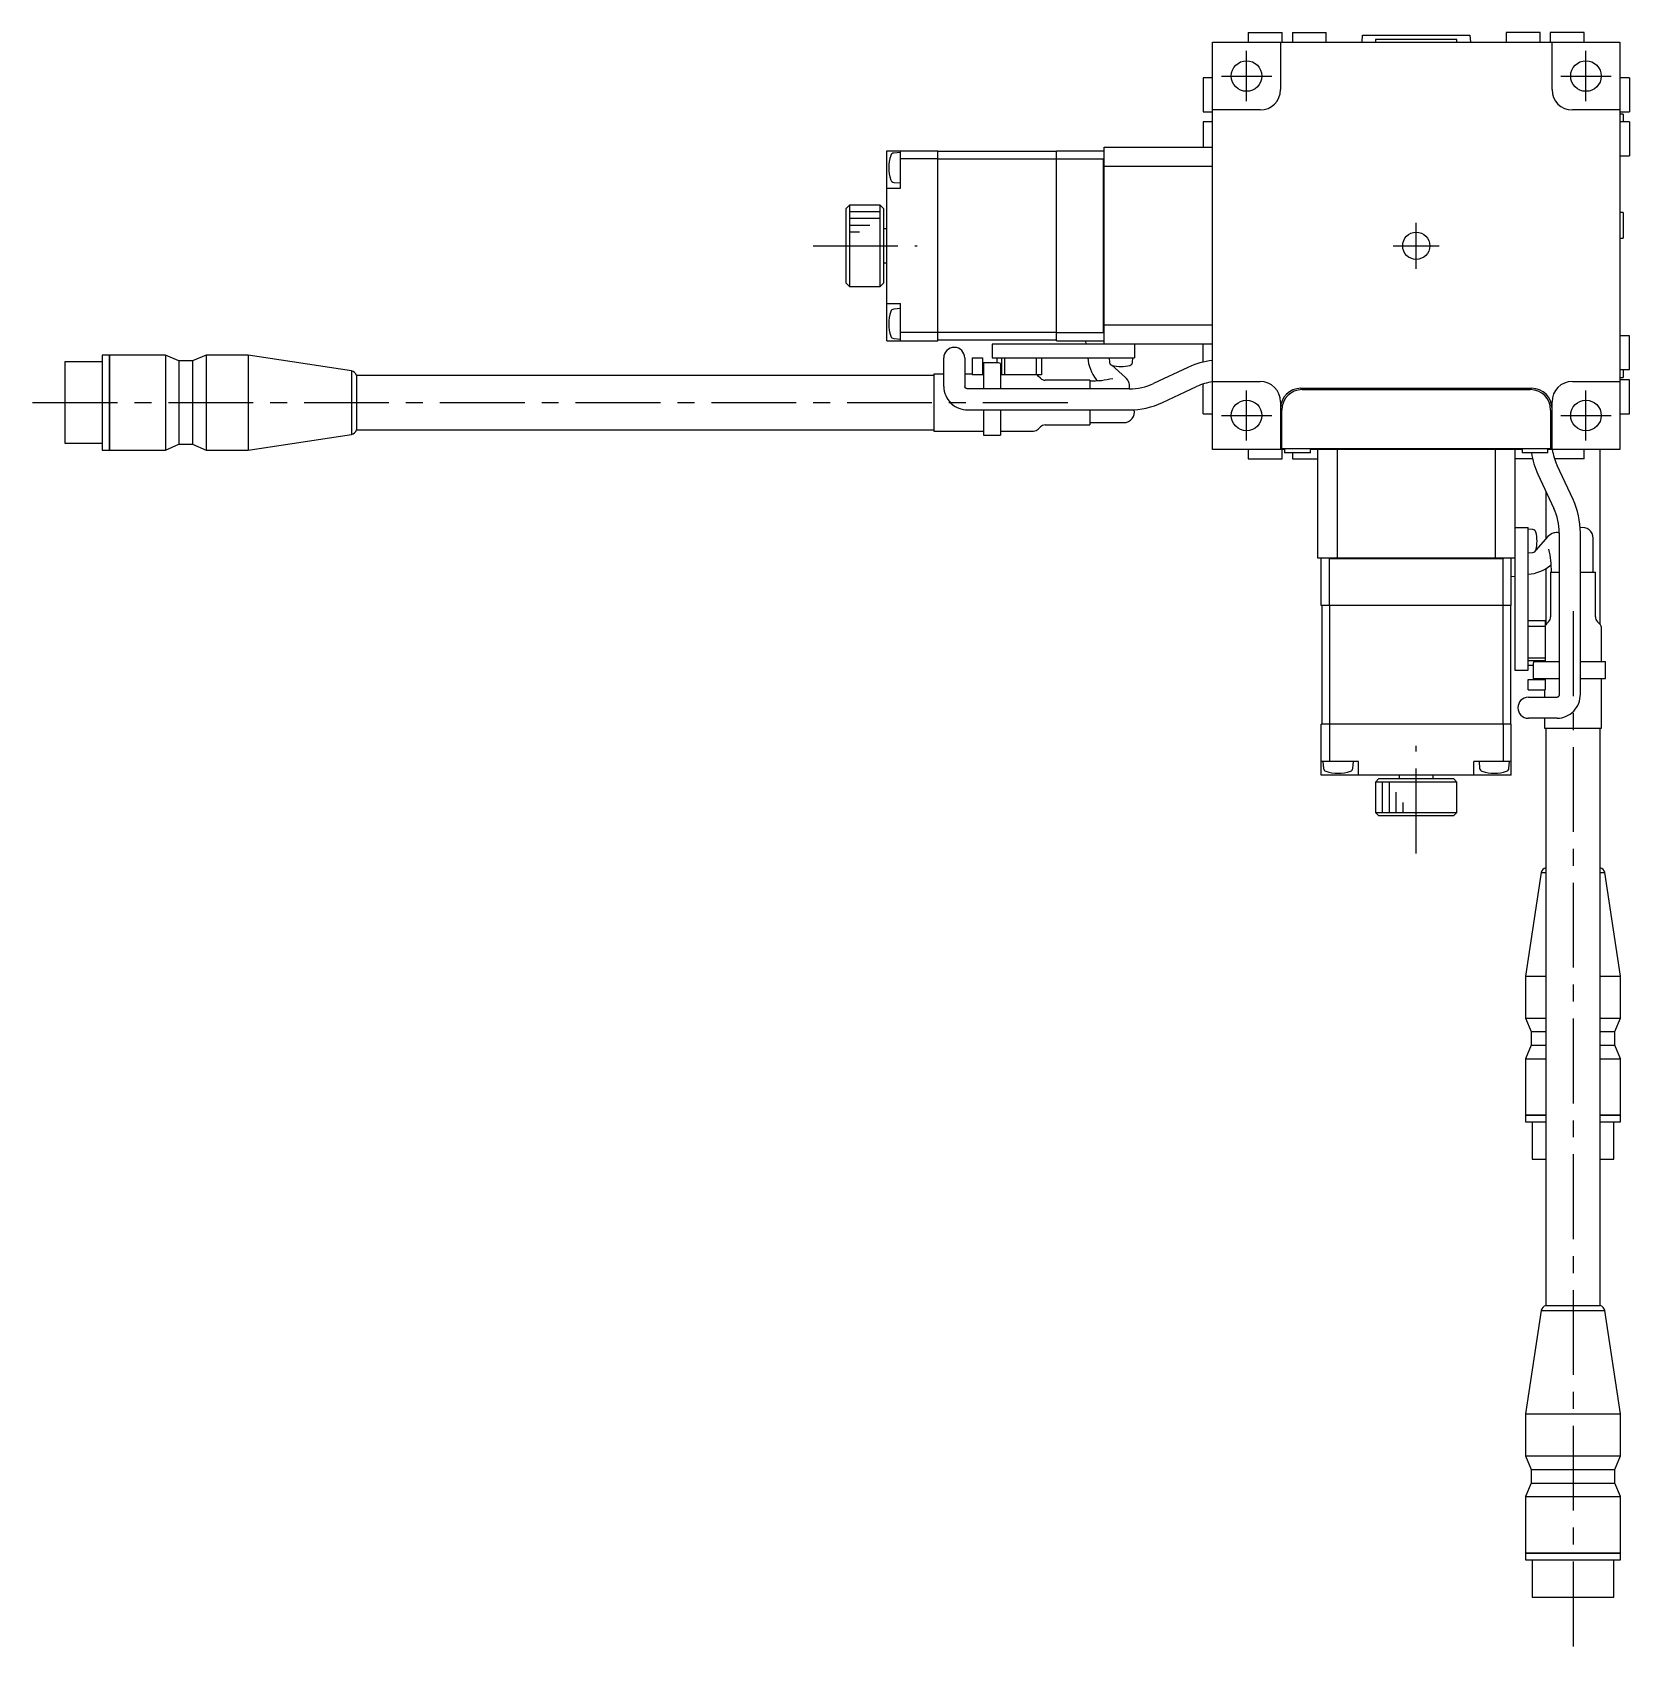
# Model space of a CAD drawing. Extents: x -591 to 419, y 17 to 744.
# Drawn here: x -340.1 to -104.8, y 24.1 to 264.3 of the extents above; entities that cross this region are included whole.
import ezdxf

# ---------------------------------------------------------------- set-up
doc = ezdxf.new("R2010")
doc.units = 0
doc.header["$LTSCALE"] = 10
doc.linetypes.add('CENTER', pattern=[2, 1.25, -0.25, 0.25, -0.25])
doc.layers.add('1', color=7, linetype='CONTINUOUS')

msp = doc.modelspace()

# ---------------------------------------------------------------- linework, layer by layer
at = {"layer": '1', "color": 7, "linetype": 'CONTINUOUS'}
for p, q in [((-160.961996, 264.327395), (-155.961996, 264.327395)), ((-160.961996, 264.327395), (-160.961996, 262.927395)), ((-155.961996, 262.927395), (-155.961996, 264.327395)), ((-154.461996, 264.327395), (-149.461996, 264.327395)), ((-154.461996, 264.327395), (-154.461996, 262.927395)), ((-149.461996, 262.927395), (-149.461996, 264.327395)), ((-117.961996, 264.327395), (-122.961996, 264.327395)), ((-122.961996, 264.327395), (-122.961996, 262.927395)), ((-117.961996, 262.927395), (-117.961996, 264.327395)), ((-111.461996, 264.327395), (-116.461996, 264.327395)), ((-116.461996, 264.327395), (-116.461996, 262.927395)), ((-111.461996, 262.927395), (-111.461996, 264.327395)), ((-166.211996, 262.927395), (-106.211996, 262.927395)), ((-166.211996, 202.927395), (-166.211996, 262.927395)), ((-156.211996, 262.927395), (-156.211996, 255.927395)), ((-144.182288, 262.927395), (-144.112362, 263.927395)), ((-144.112362, 263.927395), (-128.31163, 263.927395)), ((-130.211996, 263.327395), (-142.211996, 263.327395)), ((-142.211996, 263.327395), (-142.211996, 262.927395)), ((-130.211996, 262.927395), (-130.211996, 263.327395)), ((-128.31163, 263.927395), (-128.241703, 262.927395)), ((-116.211996, 255.927395), (-116.211996, 262.927395)), ((-106.211996, 262.927395), (-106.211996, 202.927395)), ((-166.211996, 257.677395), (-167.611996, 257.677395)), ((-167.611996, 257.677395), (-167.611996, 252.677395)), ((-104.811996, 257.677395), (-106.211996, 257.677395)), ((-104.811996, 257.677395), (-104.811996, 252.677395)), ((-167.611996, 252.677395), (-166.211996, 252.677395)), ((-159.211996, 252.927395), (-166.211996, 252.927395)), ((-106.211996, 252.927395), (-113.211996, 252.927395)), ((-106.211996, 252.677395), (-104.811996, 252.677395)), ((-105.711996, 252.327395), (-106.211996, 252.327395)), ((-105.711996, 252.327395), (-105.711996, 251.177395)), ((-167.611996, 251.177395), (-167.611996, 247.427395)), ((-166.211996, 251.177395), (-167.611996, 251.177395)), ((-104.811996, 251.177395), (-106.211996, 251.177395)), ((-104.811996, 251.177395), (-104.811996, 246.177395)), ((-214.211996, 218.927395), (-214.211996, 246.927395)), ((-214.211996, 246.927395), (-206.711996, 246.927395)), ((-212.211996, 246.677395), (-213.197275, 246.591194)), ((-212.211996, 241.427395), (-212.211996, 246.927395)), ((-206.711996, 245.727395), (-212.211996, 245.727395)), ((-206.711996, 218.927395), (-206.711996, 246.927395)), ((-189.211996, 246.827395), (-206.711996, 246.827395)), ((-189.211996, 245.685974), (-206.711996, 245.685974)), ((-189.211996, 246.927395), (-182.211996, 246.927395)), ((-189.211996, 218.927395), (-189.211996, 246.927395)), ((-189.211996, 245.727395), (-182.311996, 245.727395)), ((-182.311996, 245.727395), (-182.211996, 245.827395)), ((-182.311996, 220.127395), (-182.311996, 245.727395)), ((-182.211996, 247.427395), (-166.211996, 247.427395)), ((-182.211996, 218.427395), (-182.211996, 247.427395)), ((-106.211996, 246.177395), (-104.811996, 246.177395)), ((-166.211996, 244.589299), (-182.211996, 244.589299)), ((-214.211996, 241.427395), (-212.211996, 241.427395)), ((-213.197275, 242.263596), (-212.211996, 242.177395)), ((-219.711996, 238.927395), (-220.211996, 238.427395)), ((-220.211996, 227.427395), (-220.211996, 238.427395)), ((-219.711996, 238.927395), (-219.711996, 226.927395)), ((-215.211996, 238.927395), (-219.711996, 238.927395)), ((-215.211996, 226.927395), (-215.211996, 238.927395)), ((-214.711996, 238.427395), (-215.211996, 238.927395)), ((-214.711996, 238.427395), (-214.711996, 227.427395)), ((-105.711996, 237.827395), (-106.211996, 237.827395)), ((-105.711996, 237.827395), (-105.711996, 234.027395)), ((-214.211996, 235.427395), (-214.711996, 235.427395)), ((-106.211996, 234.027395), (-105.711996, 234.027395)), ((-214.711996, 230.427395), (-214.211996, 230.427395)), ((-220.211996, 227.427395), (-219.711996, 226.927395)), ((-219.711996, 226.927395), (-215.211996, 226.927395)), ((-215.211996, 226.927395), (-214.711996, 227.427395)), ((-214.211996, 224.427395), (-212.211996, 224.427395)), ((-212.211996, 223.677395), (-213.197275, 223.591194)), ((-212.211996, 218.927395), (-212.211996, 224.427395)), ((-182.211996, 221.265491), (-166.211996, 221.265491)), ((-214.211996, 218.927395), (-206.711996, 218.927395)), ((-213.197275, 219.263596), (-212.211996, 219.177395)), ((-206.711996, 220.127395), (-212.211996, 220.127395)), ((-189.211996, 220.168816), (-206.711996, 220.168816)), ((-189.211996, 219.027395), (-206.711996, 219.027395)), ((-189.211996, 220.127395), (-182.311996, 220.127395)), ((-189.211996, 218.927395), (-182.211996, 218.927395)), ((-184.942786, 218.927329), (-184.892996, 218.427201)), ((-182.211996, 220.027395), (-182.311996, 220.127395)), ((-104.811996, 219.677395), (-106.211996, 219.677395)), ((-104.811996, 214.677395), (-104.811996, 219.677395)), ((-328.797781, 216.827394), (-329.797783, 216.827394)), ((-329.797783, 216.827394), (-329.797783, 202.827396)), ((-328.797781, 216.827394), (-328.797781, 202.827396)), ((-328.747781, 216.827394), (-328.797781, 216.777394)), ((-328.747781, 216.827394), (-328.747781, 202.827396)), ((-320.490781, 216.827394), (-328.747781, 216.827394)), ((-320.490781, 216.827394), (-320.490781, 202.827396)), ((-318.490781, 215.977395), (-320.490781, 216.827394)), ((-314.490781, 216.827394), (-316.490781, 215.977395)), ((-314.490781, 216.827394), (-314.490781, 202.827396)), ((-308.297782, 216.827394), (-314.490781, 216.827394)), ((-308.297782, 216.827394), (-308.297782, 202.827396)), ((-293.063799, 214.511721), (-308.297782, 216.827394)), ((-205.825074, 212.180598), (-205.825074, 216.409214)), ((-202.725074, 216.409214), (-202.725074, 212.180598)), ((-201.611996, 216.427395), (-201.611996, 213.927395)), ((-201.611996, 216.427395), (-200.111996, 216.427395)), ((-200.111996, 216.427395), (-200.111996, 213.927395)), ((-198.711996, 218.427395), (-198.711996, 216.427395)), ((-166.211996, 218.427395), (-198.711996, 218.427395)), ((-198.711996, 216.427395), (-177.711996, 216.427395)), ((-198.011996, 216.427395), (-198.011996, 215.697395)), ((-197.311996, 216.427395), (-197.311996, 213.927395)), ((-196.896674, 216.427395), (-196.896674, 213.927395)), ((-192.229241, 216.427395), (-192.229241, 213.927395)), ((-191.411996, 216.427395), (-191.411996, 213.927395)), ((-181.461996, 216.427395), (-181.40226, 215.744608)), ((-178.021732, 215.744608), (-177.961996, 216.427395)), ((-177.711996, 218.427395), (-177.711996, 216.427395)), ((-167.611996, 215.777021), (-167.611996, 218.427395)), ((-329.797783, 215.827393), (-335.297784, 215.827393)), ((-335.297784, 215.827393), (-335.297784, 203.827397)), ((-318.490781, 215.977395), (-318.490781, 203.677395)), ((-316.490781, 215.977395), (-318.490781, 215.977395)), ((-316.490781, 215.977395), (-316.490781, 203.677395)), ((-293.063799, 214.511721), (-293.063799, 205.143069)), ((-292.340126, 213.827395), (-292.340126, 205.827395)), ((-207.297782, 213.827395), (-292.340126, 213.827395)), ((-205.825074, 214.027395), (-207.297782, 214.027395)), ((-207.297782, 214.027395), (-207.297782, 205.627395)), ((-201.611996, 214.027395), (-202.725074, 214.027395)), ((-199.961996, 213.927395), (-201.611996, 213.927395)), ((-200.111996, 215.197395), (-199.961996, 215.197395)), ((-199.961996, 213.997395), (-200.111996, 213.997395)), ((-197.76712, 215.697395), (-199.961996, 215.697395)), ((-199.961996, 215.697395), (-199.961996, 211.851212)), ((-197.461996, 215.58212), (-197.76712, 215.697395)), ((-197.461996, 215.58212), (-197.461996, 211.851212)), ((-197.311996, 213.997395), (-197.461996, 213.997395)), ((-191.411996, 213.927395), (-197.461996, 213.927395)), ((-179.055354, 213.53002), (-181.06834, 215.315908)), ((-169.87629, 214.99525), (-174.920896, 212.642912)), ((-106.211996, 214.677395), (-104.811996, 214.677395)), ((-105.711996, 214.677395), (-105.711996, 213.527395)), ((-202.723665, 212.155929), (-202.725074, 212.180598)), ((-202.719535, 212.131698), (-202.723665, 212.155929)), ((-202.713649, 212.110415), (-202.719535, 212.131698)), ((-202.70649, 212.091185), (-202.713649, 212.110415)), ((-202.698311, 212.073471), (-202.70649, 212.091185)), ((-202.689268, 212.056952), (-202.698311, 212.073471)), ((-202.679467, 212.041427), (-202.689268, 212.056952)), ((-202.668987, 212.026763), (-202.679467, 212.041427)), ((-202.657893, 212.012871), (-202.668987, 212.026763)), ((-202.646236, 211.99969), (-202.657893, 212.012871)), ((-202.634063, 211.987175), (-202.646236, 211.99969)), ((-202.621413, 211.975291), (-202.634063, 211.987175)), ((-202.608324, 211.964015), (-202.621413, 211.975291)), ((-202.594827, 211.953326), (-202.608324, 211.964015)), ((-202.580953, 211.943209), (-202.594827, 211.953326)), ((-202.566729, 211.933651), (-202.580953, 211.943209)), ((-202.55218, 211.924644), (-202.566729, 211.933651)), ((-202.537331, 211.916177), (-202.55218, 211.924644)), ((-202.522202, 211.908245), (-202.537331, 211.916177)), ((-202.506816, 211.900842), (-202.522202, 211.908245)), ((-202.491192, 211.893963), (-202.506816, 211.900842)), ((-202.47535, 211.887605), (-202.491192, 211.893963)), ((-202.459306, 211.881764), (-202.47535, 211.887605)), ((-202.443079, 211.876437), (-202.459306, 211.881764)), ((-202.426686, 211.871622), (-202.443079, 211.876437)), ((-202.410141, 211.867319), (-202.426686, 211.871622)), ((-202.393462, 211.863525), (-202.410141, 211.867319)), ((-202.376663, 211.86024), (-202.393462, 211.863525)), ((-202.35976, 211.857463), (-202.376663, 211.86024)), ((-202.342767, 211.855194), (-202.35976, 211.857463)), ((-202.325698, 211.853434), (-202.342767, 211.855194)), ((-202.308569, 211.852183), (-202.325698, 211.853434)), ((-202.291393, 211.851443), (-202.308569, 211.852183)), ((-202.275074, 211.851212), (-202.291393, 211.851443)), ((-178.49202, 211.851212), (-202.275074, 211.851212)), ((-191.590675, 213.420288), (-191.904889, 213.734502)), ((-184.297782, 213.127395), (-190.883569, 213.127395)), ((-184.297782, 213.127395), (-184.297782, 211.851212)), ((-183.361521, 213.206533), (-183.339517, 213.186709)), ((-183.339517, 213.186709), (-183.195443, 213.05889)), ((-178.480284, 212.506576), (-178.51897, 212.682298)), ((-178.502752, 211.85047), (-178.481146, 211.957699)), ((-178.481146, 211.957699), (-178.460614, 212.142197)), ((-178.460538, 212.325876), (-178.480284, 212.506576)), ((-178.460614, 212.142197), (-178.460538, 212.325876)), ((-173.610779, 209.833357), (-168.566173, 212.185696)), ((-167.611996, 208.177395), (-167.611996, 212.561951)), ((-166.211996, 212.927395), (-159.211996, 212.927395)), ((-153.211996, 211.927395), (-119.211996, 211.927395)), ((-153.011996, 211.727395), (-119.411996, 211.727395)), ((-113.211996, 212.927395), (-106.211996, 212.927395)), ((-106.211996, 213.527395), (-105.711996, 213.527395)), ((-104.811996, 213.177395), (-106.211996, 213.177395)), ((-104.811996, 208.177395), (-104.811996, 213.177395)), ((-156.211996, 209.927395), (-156.211996, 202.927395)), ((-116.211996, 202.927395), (-116.211996, 209.927395)), ((-202.275074, 208.751212), (-178.49202, 208.751212)), ((-199.961996, 208.751212), (-199.961996, 205.027395)), ((-197.461996, 208.751212), (-197.461996, 205.027395)), ((-184.297782, 208.751212), (-184.297782, 206.527395)), ((-184.297782, 206.871827), (-179.275074, 206.871827)), ((-167.611996, 208.177395), (-166.211996, 208.177395)), ((-156.011996, 203.027395), (-156.011996, 208.727395)), ((-116.411996, 208.727395), (-116.411996, 203.027395)), ((-106.211996, 208.177395), (-104.811996, 208.177395)), ((-308.297782, 202.827396), (-293.063799, 205.143069)), ((-292.340126, 205.827395), (-207.297782, 205.827395)), ((-207.297782, 205.627395), (-199.961996, 205.627395)), ((-199.961996, 205.027395), (-197.461996, 205.027395)), ((-197.461996, 205.627395), (-192.611996, 205.627395)), ((-191.904889, 205.920288), (-191.590675, 206.234502)), ((-190.883569, 206.527395), (-184.297782, 206.527395)), ((-335.297784, 203.827397), (-329.797783, 203.827397)), ((-329.797783, 202.827396), (-328.797781, 202.827396)), ((-328.797781, 202.877396), (-328.747781, 202.827396)), ((-328.747781, 202.827396), (-320.490781, 202.827396)), ((-320.490781, 202.827396), (-318.490781, 203.677395)), ((-318.490781, 203.677395), (-316.490781, 203.677395)), ((-316.490781, 203.677395), (-314.490781, 202.827396)), ((-314.490781, 202.827396), (-308.297782, 202.827396)), ((-155.611996, 202.927395), (-166.211996, 202.927395)), ((-160.961996, 202.927395), (-160.961996, 201.527395)), ((-156.211996, 203.527395), (-156.011996, 203.527395)), ((-116.411996, 203.027395), (-156.011996, 203.027395)), ((-155.961996, 201.527395), (-155.961996, 202.927395)), ((-155.611996, 203.027395), (-155.611996, 202.427395)), ((-151.811996, 202.427395), (-155.611996, 202.427395)), ((-154.461996, 202.427395), (-154.461996, 201.527395)), ((-151.811996, 202.427395), (-151.811996, 203.027395)), ((-120.611996, 202.927395), (-151.811996, 202.927395)), ((-150.711996, 186.927395), (-150.711996, 202.927395)), ((-147.873899, 202.927395), (-147.873899, 186.927395)), ((-141.711996, 202.927395), (-141.711996, 203.027395)), ((-130.711996, 202.927395), (-130.711996, 203.027395)), ((-124.550092, 186.927395), (-124.550092, 202.927395)), ((-121.711996, 202.927395), (-121.711996, 170.427395)), ((-120.611996, 203.027395), (-120.611996, 202.427395)), ((-116.811996, 202.427395), (-120.611996, 202.427395)), ((-116.811996, 202.427395), (-116.811996, 203.027395)), ((-106.211996, 202.927395), (-116.811996, 202.927395)), ((-116.411996, 203.527395), (-116.211996, 203.527395)), ((-111.461996, 201.527395), (-111.461996, 202.927395)), ((-109.111996, 177.127395), (-109.111996, 202.927395)), ((-160.961996, 201.527395), (-155.961996, 201.527395)), ((-154.461996, 201.527395), (-150.711996, 201.527395)), ((-119.061622, 201.527395), (-121.711996, 201.527395)), ((-111.461996, 201.527395), (-115.846552, 201.527395)), ((-113.117958, 195.528611), (-115.470296, 200.573217)), ((-118.279851, 199.263101), (-115.927512, 194.218495)), ((-117.111996, 196.758628), (-117.111996, 189.748847)), ((-121.711996, 191.427395), (-119.711996, 191.427395)), ((-119.711996, 170.427395), (-119.711996, 191.427395)), ((-119.029208, 191.117659), (-119.711996, 191.177395)), ((-116.814621, 190.084036), (-118.600509, 188.071051)), ((-115.791177, 190.659107), (-115.966899, 190.620421)), ((-115.610476, 190.678853), (-115.791177, 190.659107)), ((-115.426798, 190.678777), (-115.610476, 190.678853)), ((-115.2423, 190.658245), (-115.426798, 190.678777)), ((-115.135071, 190.636638), (-115.2423, 190.658245)), ((-115.135813, 190.647371), (-115.135813, 166.864317)), ((-112.035813, 166.864317), (-112.035813, 190.647371)), ((-110.156428, 184.841609), (-110.156428, 189.864317)), ((-119.711996, 187.677395), (-119.029208, 187.737131)), ((-121.711996, 186.927395), (-150.711996, 186.927395)), ((-150.211996, 179.927395), (-150.211996, 186.927395)), ((-149.011996, 186.827395), (-149.111996, 186.927395)), ((-149.011996, 179.927395), (-149.011996, 186.827395)), ((-123.411996, 186.827395), (-149.011996, 186.827395)), ((-123.311996, 186.927395), (-123.411996, 186.827395)), ((-123.411996, 179.927395), (-123.411996, 186.827395)), ((-122.211996, 179.927395), (-122.211996, 186.927395)), ((-117.111996, 185.304386), (-117.111996, 177.127395)), ((-116.491133, 185.77787), (-116.47131, 185.799874)), ((-116.47131, 185.799874), (-116.34349, 185.943947)), ((-122.21193, 184.196605), (-121.711801, 184.246395)), ((-116.411996, 184.841609), (-115.135813, 184.841609)), ((-116.411996, 184.841609), (-116.411996, 178.255822)), ((-112.035813, 184.841609), (-109.811996, 184.841609)), ((-109.811996, 178.255822), (-109.811996, 184.841609)), ((-122.211996, 179.927395), (-150.211996, 179.927395)), ((-150.111996, 179.927395), (-150.111996, 162.427395)), ((-148.970574, 179.927395), (-148.970574, 162.427395)), ((-123.453417, 179.927395), (-123.453417, 162.427395)), ((-122.311996, 179.927395), (-122.311996, 162.427395)), ((-119.711996, 177.727395), (-117.211996, 177.727395)), ((-119.711996, 176.91015), (-117.211996, 176.91015)), ((-117.211996, 177.727395), (-117.211996, 171.677395)), ((-116.704889, 177.548715), (-117.019102, 177.234502)), ((-109.204889, 177.234502), (-109.519102, 177.548715)), ((-108.911996, 171.677395), (-108.911996, 176.527395)), ((-119.711996, 172.242716), (-117.211996, 172.242716)), ((-119.711996, 171.827395), (-117.211996, 171.827395)), ((-119.711996, 171.127395), (-118.981996, 171.127395)), ((-118.86672, 171.677395), (-118.981996, 171.37227)), ((-118.981996, 171.37227), (-118.981996, 169.177395)), ((-118.86672, 171.677395), (-115.135813, 171.677395)), ((-117.281996, 171.827395), (-117.281996, 171.677395)), ((-112.035813, 171.677395), (-108.311996, 171.677395)), ((-108.311996, 169.177395), (-108.311996, 171.677395)), ((-121.711996, 170.427395), (-119.711996, 170.427395)), ((-119.711996, 169.027395), (-117.211996, 169.027395)), ((-119.711996, 167.527395), (-119.711996, 169.027395)), ((-118.981996, 169.177395), (-115.135813, 169.177395)), ((-118.481996, 169.027395), (-118.481996, 169.177395)), ((-117.281996, 169.177395), (-117.281996, 169.027395)), ((-117.211996, 169.177395), (-117.211996, 167.527395)), ((-112.035813, 169.177395), (-108.311996, 169.177395)), ((-108.911996, 161.841609), (-108.911996, 169.177395)), ((-119.711996, 167.527395), (-117.211996, 167.527395)), ((-119.693815, 166.414317), (-115.465198, 166.414317)), ((-117.311996, 167.527395), (-117.311996, 166.414317)), ((-115.44053, 166.415726), (-115.465198, 166.414317)), ((-115.416298, 166.419856), (-115.44053, 166.415726)), ((-115.395016, 166.425741), (-115.416298, 166.419856)), ((-115.375785, 166.432901), (-115.395016, 166.425741)), ((-115.358072, 166.44108), (-115.375785, 166.432901)), ((-115.341553, 166.450123), (-115.358072, 166.44108)), ((-115.326027, 166.459924), (-115.341553, 166.450123)), ((-115.311364, 166.470403), (-115.326027, 166.459924)), ((-115.297472, 166.481498), (-115.311364, 166.470403)), ((-115.284291, 166.493155), (-115.297472, 166.481498)), ((-115.271776, 166.505328), (-115.284291, 166.493155)), ((-115.259892, 166.517977), (-115.271776, 166.505328)), ((-115.248616, 166.531067), (-115.259892, 166.517977)), ((-115.237927, 166.544563), (-115.248616, 166.531067)), ((-115.22781, 166.558437), (-115.237927, 166.544563)), ((-115.218252, 166.572662), (-115.22781, 166.558437)), ((-115.209244, 166.587211), (-115.218252, 166.572662)), ((-115.200778, 166.60206), (-115.209244, 166.587211)), ((-115.192846, 166.617189), (-115.200778, 166.60206)), ((-115.185443, 166.632575), (-115.192846, 166.617189)), ((-115.178564, 166.648198), (-115.185443, 166.632575)), ((-115.172206, 166.664041), (-115.178564, 166.648198)), ((-115.166364, 166.680084), (-115.172206, 166.664041)), ((-115.161037, 166.696311), (-115.166364, 166.680084)), ((-115.156223, 166.712705), (-115.161037, 166.696311)), ((-115.151919, 166.72925), (-115.156223, 166.712705)), ((-115.148125, 166.745929), (-115.151919, 166.72925)), ((-115.14484, 166.762728), (-115.148125, 166.745929)), ((-115.142063, 166.779631), (-115.14484, 166.762728)), ((-115.139795, 166.796624), (-115.142063, 166.779631)), ((-115.138035, 166.813692), (-115.139795, 166.796624)), ((-115.136784, 166.830822), (-115.138035, 166.813692)), ((-115.136043, 166.847998), (-115.136784, 166.830822)), ((-115.135813, 166.864317), (-115.136043, 166.847998)), ((-150.211996, 154.927395), (-150.211996, 162.427395)), ((-122.211996, 162.427395), (-150.211996, 162.427395)), ((-149.011996, 162.427395), (-149.011996, 156.927395)), ((-123.411996, 162.427395), (-123.411996, 156.927395)), ((-122.211996, 154.927395), (-122.211996, 162.427395)), ((-115.465198, 163.314317), (-119.693815, 163.314317)), ((-117.311996, 163.314317), (-117.311996, 161.841609)), ((-117.311996, 161.841609), (-108.911996, 161.841609)), ((-117.111996, 161.841609), (-117.111996, 76.799265)), ((-109.111996, 76.799265), (-109.111996, 161.841609)), ((-144.711996, 156.927395), (-150.211996, 156.927395)), ((-149.961996, 156.927395), (-149.875795, 155.942115)), ((-145.548196, 155.942115), (-145.461996, 156.927395)), ((-144.711996, 154.927395), (-144.711996, 156.927395)), ((-127.711996, 154.927395), (-127.711996, 156.927395)), ((-122.211996, 156.927395), (-127.711996, 156.927395)), ((-126.961996, 156.927395), (-126.875795, 155.942115)), ((-122.548196, 155.942115), (-122.461996, 156.927395)), ((-122.211996, 154.927395), (-150.211996, 154.927395)), ((-141.711996, 154.427395), (-142.211996, 153.927395)), ((-130.211996, 153.927395), (-142.211996, 153.927395)), ((-142.211996, 153.927395), (-142.211996, 149.427395)), ((-141.711996, 154.427395), (-130.711996, 154.427395)), ((-138.711996, 154.927395), (-138.711996, 154.427395)), ((-133.711996, 154.427395), (-133.711996, 154.927395)), ((-130.211996, 153.927395), (-130.711996, 154.427395)), ((-130.211996, 149.427395), (-130.211996, 153.927395)), ((-142.211996, 149.427395), (-130.211996, 149.427395)), ((-142.211996, 149.427395), (-141.711996, 148.927395)), ((-130.711996, 148.927395), (-130.211996, 149.427395)), ((-130.711996, 148.927395), (-141.711996, 148.927395)), ((-117.796321, 140.575591), (-120.111995, 125.341608)), ((-117.796321, 140.575591), (-117.111996, 140.575591)), ((-109.111996, 140.575591), (-108.42767, 140.575591)), ((-106.111997, 125.341608), (-108.42767, 140.575591)), ((-120.111995, 125.341608), (-117.111996, 125.341608)), ((-120.111995, 125.341608), (-120.111995, 119.148609)), ((-109.111996, 125.341608), (-106.111997, 125.341608)), ((-106.111997, 119.148609), (-106.111997, 125.341608)), ((-120.111995, 119.148609), (-117.111996, 119.148609)), ((-120.111995, 119.148609), (-119.261996, 117.148609)), ((-109.111996, 119.148609), (-106.111997, 119.148609)), ((-106.961996, 117.148609), (-106.111997, 119.148609)), ((-119.261996, 117.148609), (-117.111996, 117.148609)), ((-119.261996, 117.148609), (-119.261996, 115.148609)), ((-109.111996, 117.148609), (-106.961996, 117.148609)), ((-106.961996, 115.148609), (-106.961996, 117.148609)), ((-119.261996, 115.148609), (-120.111995, 113.148609)), ((-120.111995, 113.148609), (-117.111996, 113.148609)), ((-120.111995, 113.148609), (-120.111995, 104.891609)), ((-119.261996, 115.148609), (-117.111996, 115.148609)), ((-109.111996, 115.148609), (-106.961996, 115.148609)), ((-109.111996, 113.148609), (-106.111997, 113.148609)), ((-106.111997, 113.148609), (-106.961996, 115.148609)), ((-106.111997, 104.891609), (-106.111997, 113.148609)), ((-120.111995, 104.891609), (-117.111996, 104.891609)), ((-120.111995, 104.891609), (-120.061995, 104.841609)), ((-120.111995, 104.841609), (-117.111996, 104.841609)), ((-120.111995, 104.841609), (-120.111995, 103.841607)), ((-120.111995, 103.841607), (-117.111996, 103.841607)), ((-119.111994, 103.841607), (-119.111994, 98.341606)), ((-109.111996, 104.891609), (-106.111997, 104.891609)), ((-109.111996, 104.841609), (-106.111997, 104.841609)), ((-109.111996, 103.841607), (-106.111997, 103.841607)), ((-107.111998, 98.341606), (-107.111998, 103.841607)), ((-106.161997, 104.841609), (-106.111997, 104.891609)), ((-106.111997, 103.841607), (-106.111997, 104.841609)), ((-119.111994, 98.341606), (-117.111996, 98.341606)), ((-109.111996, 98.341606), (-107.111998, 98.341606)), ((-117.796321, 76.075591), (-120.111995, 60.841609)), ((-117.796321, 76.075591), (-108.42767, 76.075591)), ((-117.111996, 76.799265), (-109.111996, 76.799265)), ((-106.111997, 60.841609), (-108.42767, 76.075591)), ((-120.111995, 60.841609), (-106.111997, 60.841609)), ((-120.111995, 60.841609), (-120.111995, 54.64861)), ((-106.111997, 54.64861), (-106.111997, 60.841609)), ((-120.111995, 54.64861), (-106.111997, 54.64861)), ((-120.111995, 54.64861), (-119.261996, 52.64861)), ((-106.961996, 52.64861), (-106.111997, 54.64861)), ((-119.261996, 50.64861), (-120.111995, 48.64861)), ((-119.261996, 52.64861), (-106.961996, 52.64861)), ((-119.261996, 52.64861), (-119.261996, 50.64861)), ((-119.261996, 50.64861), (-106.961996, 50.64861)), ((-106.961996, 50.64861), (-106.961996, 52.64861)), ((-106.111997, 48.64861), (-106.961996, 50.64861)), ((-120.111995, 48.64861), (-106.111997, 48.64861)), ((-120.111995, 48.64861), (-120.111995, 40.39161)), ((-106.111997, 40.39161), (-106.111997, 48.64861)), ((-120.111995, 40.39161), (-106.111997, 40.39161)), ((-120.111995, 40.39161), (-120.061995, 40.34161)), ((-120.111995, 40.34161), (-106.111997, 40.34161)), ((-120.111995, 40.34161), (-120.111995, 39.341608)), ((-120.111995, 39.341608), (-106.111997, 39.341608)), ((-119.111994, 39.341608), (-119.111994, 33.841607)), ((-107.111998, 33.841607), (-107.111998, 39.341608)), ((-106.161997, 40.34161), (-106.111997, 40.39161)), ((-106.111997, 39.341608), (-106.111997, 40.34161)), ((-119.111994, 33.841607), (-107.111998, 33.841607))]:
    msp.add_line(p, q, dxfattribs=at)
at = {"layer": '1', "color": 4, "linetype": 'CENTER'}
for p, q in [((-161.211996, 254.227395), (-161.211996, 261.627395)), ((-111.211996, 254.227395), (-111.211996, 261.627395)), ((-164.911996, 257.927395), (-157.511996, 257.927395)), ((-114.911996, 257.927395), (-107.511996, 257.927395)), ((-136.211996, 229.527395), (-136.211996, 236.327395)), ((-225.075062, 232.927395), (-209.762753, 232.927395)), ((-139.611996, 232.927395), (-132.811996, 232.927395)), ((-161.211996, 204.227395), (-161.211996, 211.627395)), ((-111.211996, 204.227395), (-111.211996, 211.627395)), ((-340.05489, 209.827395), (-185.05489, 209.827395)), ((-164.911996, 207.927395), (-157.511996, 207.927395)), ((-114.911996, 207.927395), (-107.511996, 207.927395)), ((-113.111996, 179.084501), (-113.111996, 24.084501)), ((-136.211996, 143.418055), (-136.211996, 159.268048))]:
    msp.add_line(p, q, dxfattribs=at)
at = {"layer": '1', "color": 9, "linetype": 'CONTINUOUS'}
for p, q in [((-215.211996, 237.927395), (-219.711996, 237.927395)), ((-215.211996, 236.927395), (-219.711996, 236.927395)), ((-216.711996, 235.927395), (-219.711996, 235.927395)), ((-218.211996, 234.927395), (-219.711996, 234.927395)), ((-141.211996, 153.927395), (-141.211996, 149.427395)), ((-140.211996, 153.927395), (-140.211996, 149.427395)), ((-139.211996, 152.427395), (-139.211996, 149.427395)), ((-138.211996, 150.927395), (-138.211996, 149.427395))]:
    msp.add_line(p, q, dxfattribs=at)
at = {"layer": '1', "color": 7, "linetype": 'CONTINUOUS'}
for centre, radius in [((-161.211996, 257.927395), 2.25), ((-111.211996, 257.927395), 2.25), ((-136.211996, 232.927395), 2), ((-161.211996, 207.927395), 2.25), ((-111.211996, 207.927395), 2.25)]:
    msp.add_circle(centre, radius, dxfattribs=at)
for centre, radius, start, end in [((-159.211996, 255.927395), 3, 270, 0), ((-113.211996, 255.927395), 3, 180, 270), ((-207.911996, 244.427395), 6, 162.370845, 197.629155), ((-213.153697, 246.093097), 0.5, 95, 162.370845), ((-213.153697, 242.761693), 0.5, 197.629155, 265), ((-213.153697, 223.093097), 0.5, 95, 162.370845), ((-207.911996, 221.427395), 6, 162.370845, 197.629155), ((-213.153697, 219.761693), 0.5, 197.629155, 265), ((-204.275074, 216.409214), 1.55, 0, 180), ((-178.424826, 216.957849), 6.205629, 184.903834, 216.950045), ((-293.297783, 213.539478), 1.000002, 16.733256, 76.468302), ((-194.711996, 216.497395), 3.3, 213.55731, 218.01228), ((-192.611996, 213.027395), 1, 45, 64.158031), ((-180.904162, 215.788185), 0.5, 185, 254.637451), ((-179.711996, 220.127395), 5, 254.637451, 285.362549), ((-178.519829, 215.788185), 0.5, 285.362549, 355), ((-164.995049, 204.527395), 11.55, 96.04813, 115), ((-202.335479, 212.240803), 3.490114, 180.988424, 270.991701), ((-190.883569, 214.127395), 1, 225, 270), ((-184.174418, 227.086789), 14.076424, 269.498135, 283.362596), ((-180.21407, 212.203304), 1.761476, 15.77901775, 48.86698048), ((-178.49202, 220.301212), 8.45, 270, 295), ((-164.995049, 204.527395), 8.45, 98.280442, 115), ((-159.211996, 209.927395), 3, 0, 90), ((-153.211996, 208.927395), 3, 90, 180), ((-153.011996, 208.727395), 3, 90, 180), ((-119.411996, 208.727395), 3, 0, 90), ((-119.211996, 208.927395), 3, 0, 90), ((-113.211996, 209.927395), 3, 90, 180), ((-178.49202, 220.301212), 11.55, 270, 295), ((-179.275074, 208.421827), 1.55, 270, 13.135679), ((-293.297783, 206.115312), 1.000002, 283.531698, 343.266744), ((-192.611996, 206.627395), 1, 270, 315), ((-190.883569, 205.527395), 1, 90, 135), ((-107.811996, 204.144342), 11.55, 188.548896, 205), ((-107.811996, 204.144342), 8.45, 188.280442, 205), ((-123.585813, 190.647371), 11.55, 0, 25), ((-123.585813, 190.647371), 8.45, 0, 25), ((-119.072786, 190.619562), 0.5, 15.362549, 85), ((-123.411996, 189.427395), 5, 344.637451, 15.362549), ((-115.487903, 188.925321), 1.761477, 105.77906601, 138.86702875), ((-111.706428, 189.864317), 1.55, 0, 103.135679), ((-119.072786, 188.235229), 0.5, 275, 344.637451), ((-130.371389, 184.964973), 14.076424, 359.498135, 13.362596), ((-120.24245, 190.714564), 6.205629, 274.903834, 306.950045), ((-117.411996, 178.255822), 1, 315, 0), ((-108.811996, 178.255822), 1, 180, 225), ((-116.311996, 176.527395), 1, 135, 154.158031), ((-109.911996, 176.527395), 1, 0, 45), ((-119.781996, 174.427395), 3.3, 303.55731, 308.01228), ((-119.693815, 164.864317), 1.55, 90, 270), ((-115.525404, 166.803912), 3.490114, 270.988424, 0.991701), ((-149.377697, 155.985693), 0.5, 185, 252.370845), ((-147.711996, 161.227395), 6, 252.370845, 287.629155), ((-146.046294, 155.985693), 0.5, 287.629155, 355), ((-126.377697, 155.985693), 0.5, 185, 252.370845), ((-124.711996, 161.227395), 6, 252.370845, 287.629155), ((-123.046294, 155.985693), 0.5, 287.629155, 355), ((-116.824079, 140.341607), 1.000002, 106.733256, 166.468302), ((-109.399913, 140.341607), 1.000002, 13.531698, 73.266744), ((-116.824079, 75.841608), 1.000002, 106.733256, 166.468302), ((-109.399913, 75.841608), 1.000002, 13.531698, 73.266744)]:
    msp.add_arc(centre, radius, start, end, dxfattribs=at)

doc.saveas('drawing.dxf')
